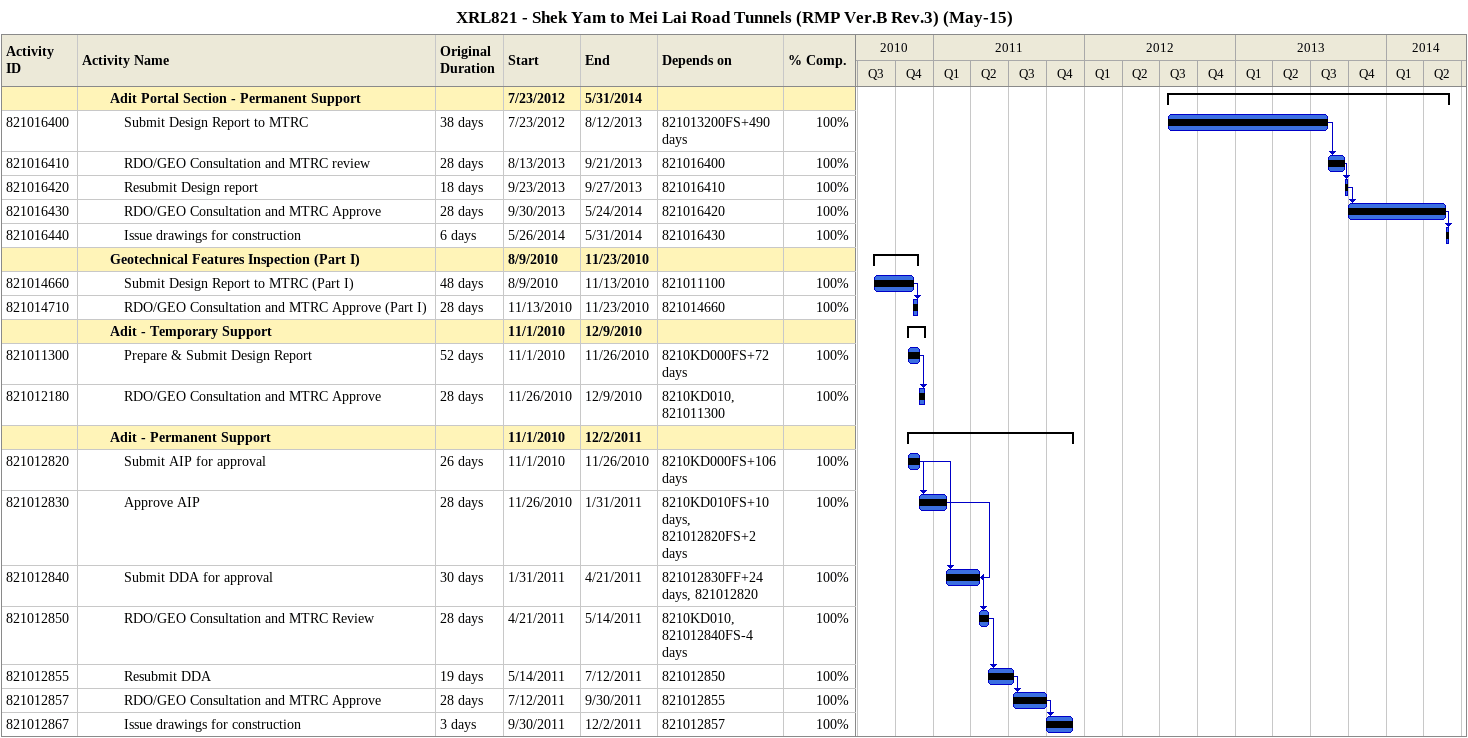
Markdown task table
XRL821 - Shek Yam to Mei Lai Road Tunnels (RMP Ver.B Rev.3) (May-15)

| ID | Level | Task | Original duration | Start | Finish | Predecessors | % complete |
|---|---|---|---|---|---|---|---|
|  | 3 | **Adit Portal Section - Permanent Support** |  | 2012-07-23 | 2014-05-31 |  |  |
| 821016400 | 4 | Submit Design Report to MTRC | 38d | 2012-07-23 | 2013-08-12 | 821013200FS+490d | 100 |
| 821016410 | 4 | RDO/GEO Consultation and MTRC review | 28d | 2013-08-13 | 2013-09-21 | 821016400 | 100 |
| 821016420 | 4 | Resubmit Design report | 18d | 2013-09-23 | 2013-09-27 | 821016410 | 100 |
| 821016430 | 4 | RDO/GEO Consultation and MTRC Approve | 28d | 2013-09-30 | 2014-05-24 | 821016420 | 100 |
| 821016440 | 4 | Issue drawings for construction | 6d | 2014-05-26 | 2014-05-31 | 821016430 | 100 |
|  | 3 | **Geotechnical Features Inspection (Part I)** |  | 2010-08-09 | 2010-11-23 |  |  |
| 821014660 | 4 | Submit Design Report to MTRC (Part I) | 48d | 2010-08-09 | 2010-11-13 | 821011100 | 100 |
| 821014710 | 4 | RDO/GEO Consultation and MTRC Approve (Part I) | 28d | 2010-11-13 | 2010-11-23 | 821014660 | 100 |
|  | 3 | **Adit - Temporary Support** |  | 2010-11-01 | 2010-12-09 |  |  |
| 821011300 | 4 | Prepare & Submit Design Report | 52d | 2010-11-01 | 2010-11-26 | 8210KD000FS+72d | 100 |
| 821012180 | 4 | RDO/GEO Consultation and MTRC Approve | 28d | 2010-11-26 | 2010-12-09 | 8210KD010, 821011300 | 100 |
|  | 3 | **Adit - Permanent Support** |  | 2010-11-01 | 2011-12-02 |  |  |
| 821012820 | 4 | Submit AIP for approval | 26d | 2010-11-01 | 2010-11-26 | 8210KD000FS+106d | 100 |
| 821012830 | 4 | Approve AIP | 28d | 2010-11-26 | 2011-01-31 | 8210KD010FS+10d, 821012820FS+2d | 100 |
| 821012840 | 4 | Submit DDA for approval | 30d | 2011-01-31 | 2011-04-21 | 821012830FF+24d, 821012820 | 100 |
| 821012850 | 4 | RDO/GEO Consultation and MTRC Review | 28d | 2011-04-21 | 2011-05-14 | 8210KD010, 821012840FS-4d | 100 |
| 821012855 | 4 | Resubmit DDA | 19d | 2011-05-14 | 2011-07-12 | 821012850 | 100 |
| 821012857 | 4 | RDO/GEO Consultation and MTRC Approve | 28d | 2011-07-12 | 2011-09-30 | 821012855 | 100 |
| 821012867 | 4 | Issue drawings for construction | 3d | 2011-09-30 | 2011-12-02 | 821012857 | 100 |
